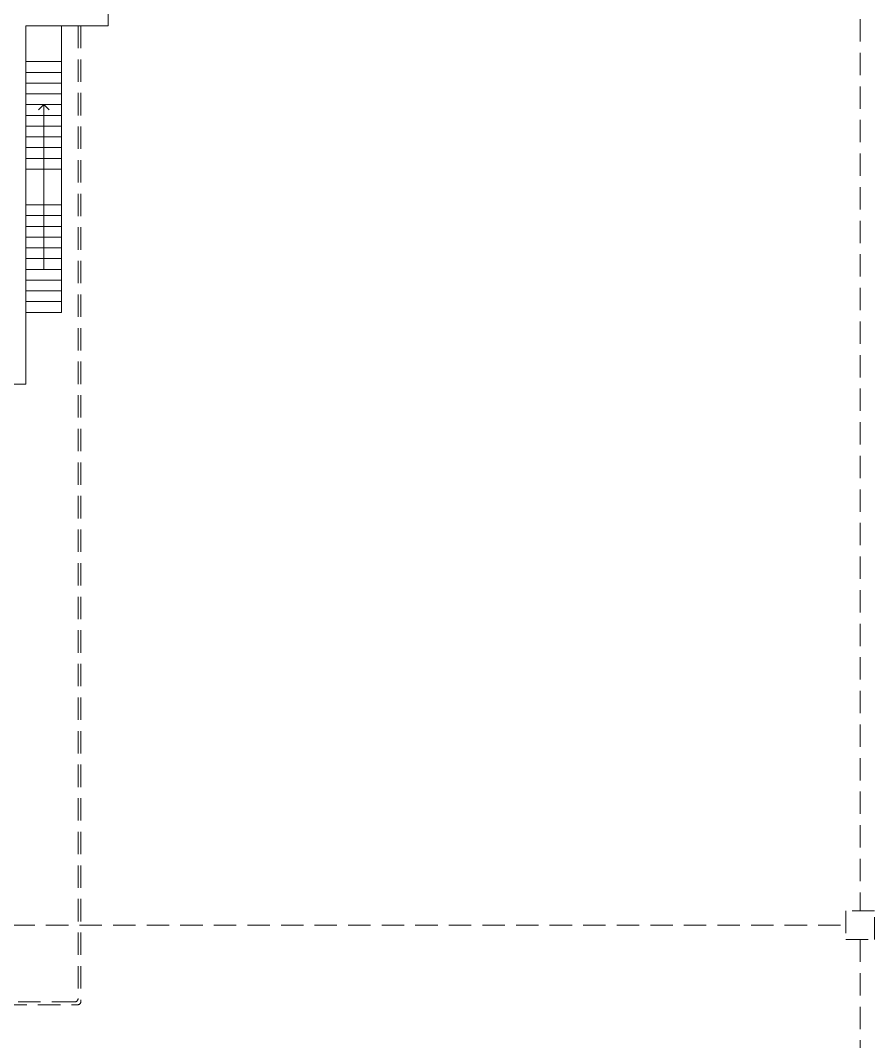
# Model space of a CAD drawing. Extents: x 1590277 to 1604484, y 5018195 to 5026840.
# Drawn here: x 1590450.31 to 1590474.16, y 5018343.45 to 5018371.96 of the extents above; entities that cross this region are included whole.
import ezdxf

# ---------------------------------------------------------------- set-up
doc = ezdxf.new("R2010")
doc.units = 0
doc.header["$LTSCALE"] = 5
doc.header["$MEASUREMENT"] = 0
doc.linetypes.add('NASCOSTA2', pattern=[0.1875, 0.125, -0.0625])
for name, color, linetype, lineweight in [('Muratura', 7, 'Continuous', 15), ('Rete drenaggio', 150, 'NASCOSTA2', 15), ('Rete surnatante', 34, 'NASCOSTA2', 15), ('Scale', 7, 'Continuous', 15)]:
    doc.layers.add(name, color=color, linetype=linetype, lineweight=lineweight)

msp = doc.modelspace()

# ---------------------------------------------------------------- linework, layer by layer
at = {"layer": 'Muratura', "linetype": 'Continuous'}
for p, q in [((1590452.762, 5018376.06), (1590452.762, 5018371.81)), ((1590452.762, 5018371.81), (1590450.462, 5018371.81))]:
    msp.add_line(p, q, dxfattribs=at)
msp.add_lwpolyline([(1590384.862, 5018371.31), (1590384.862, 5018361.81), (1590450.462, 5018361.81), (1590450.462, 5018371.81)], dxfattribs=at)
at = {"layer": 'Rete drenaggio'}
for p, q in [((1590473.762, 5018374.807), (1590473.762, 5018347.103)), ((1590438.838, 5018346.703), (1590473.362, 5018346.703)), ((1590473.762, 5018346.303), (1590473.762, 5018329.142))]:
    msp.add_line(p, q, dxfattribs=at)
msp.add_lwpolyline([(1590473.362, 5018346.303), (1590474.162, 5018346.303), (1590474.162, 5018347.103), (1590473.362, 5018347.103)], close=True, dxfattribs=at)
at = {"layer": 'Rete surnatante'}
for p, q in [((1590451.922, 5018371.81), (1590451.922, 5018344.66)), ((1590452.002, 5018371.81), (1590452.002, 5018344.58)), ((1590361.188, 5018344.56), (1590451.822, 5018344.56)), ((1590383.302, 5018344.48), (1590451.902, 5018344.48))]:
    msp.add_line(p, q, dxfattribs=at)
for centre in [(1590451.822, 5018344.66), (1590451.902, 5018344.58)]:
    msp.add_arc(centre, 0.1, 270, 0, dxfattribs=at)
at = {"layer": 'Scale'}
for p, q in [((1590451.462, 5018371.81), (1590451.462, 5018363.81)), ((1590451.462, 5018370.81), (1590450.462, 5018370.81)), ((1590451.462, 5018370.51), (1590450.462, 5018370.51)), ((1590451.462, 5018370.21), (1590450.462, 5018370.21)), ((1590451.462, 5018369.91), (1590450.462, 5018369.91)), ((1590451.462, 5018369.61), (1590450.462, 5018369.61)), ((1590450.962, 5018369.61), (1590450.812, 5018369.46)), ((1590450.962, 5018365.01), (1590450.962, 5018369.61)), ((1590450.962, 5018369.61), (1590451.112, 5018369.46)), ((1590451.462, 5018369.31), (1590450.462, 5018369.31)), ((1590451.462, 5018369.01), (1590450.462, 5018369.01)), ((1590451.462, 5018368.71), (1590450.462, 5018368.71)), ((1590451.462, 5018368.41), (1590450.462, 5018368.41)), ((1590451.462, 5018368.11), (1590450.462, 5018368.11)), ((1590451.462, 5018367.81), (1590450.462, 5018367.81)), ((1590451.462, 5018366.81), (1590450.462, 5018366.81)), ((1590451.462, 5018366.51), (1590450.462, 5018366.51)), ((1590451.462, 5018366.21), (1590450.462, 5018366.21)), ((1590451.462, 5018365.91), (1590450.462, 5018365.91)), ((1590451.462, 5018365.61), (1590450.462, 5018365.61)), ((1590451.462, 5018365.31), (1590450.462, 5018365.31)), ((1590451.462, 5018365.01), (1590450.462, 5018365.01)), ((1590451.462, 5018364.71), (1590450.462, 5018364.71)), ((1590451.462, 5018364.41), (1590450.462, 5018364.41)), ((1590451.462, 5018364.11), (1590450.462, 5018364.11)), ((1590451.462, 5018363.81), (1590450.462, 5018363.81))]:
    msp.add_line(p, q, dxfattribs=at)

doc.saveas('drawing.dxf')
